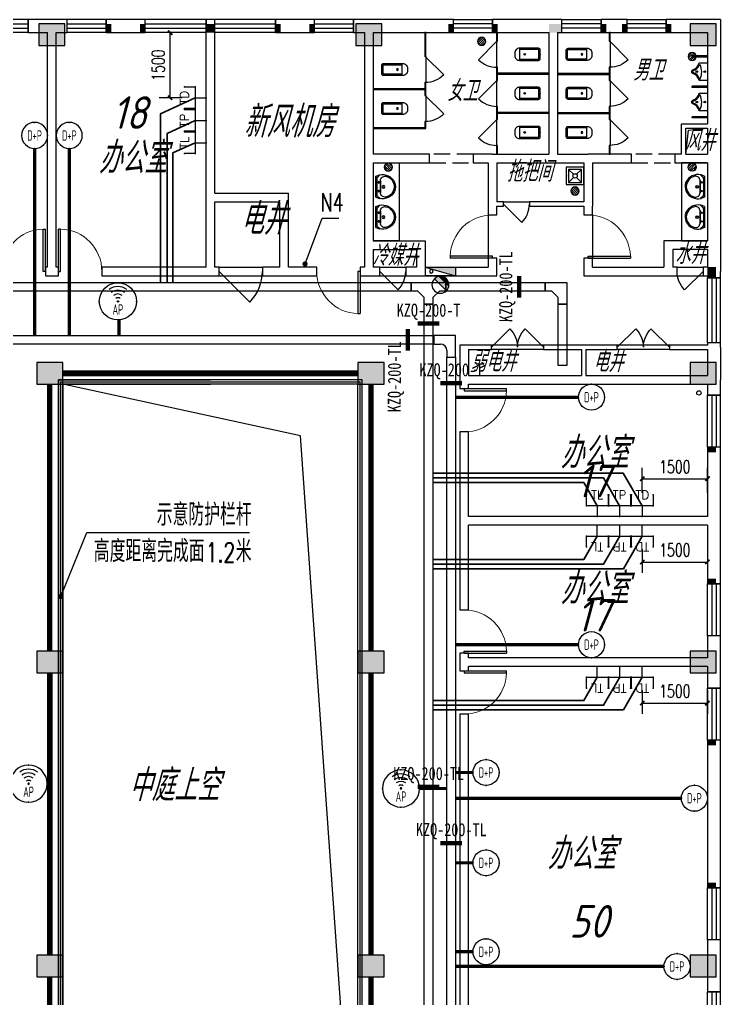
# Model space of a CAD drawing. Extents: x 1398449 to 2142961, y 256969 to 1032940.
# Drawn here: x 1641945 to 1658091, y 575708 to 598258 of the extents above; entities that cross this region are included whole.
import ezdxf
from ezdxf.enums import TextEntityAlignment as Align

# ---------------------------------------------------------------- set-up
doc = ezdxf.new("R2010")
doc.units = 0
doc.header["$LTSCALE"] = 1500
doc.header["$PDSIZE"] = 50
doc.linetypes.add('DASH', pattern=[0.35, 0.25, -0.1])
for name, color, linetype in [('1-建筑底图', 8, 'Continuous'), ('CABLETRAY_PDS', 6, 'Continuous'), ('EQUIP-通讯', 3, 'Continuous'), ('P-PROT-FIRH', 1, 'Continuous'), ('TEL_DIM', 3, 'Continuous'), ('WIRE-综合布线', 5, 'Continuous'), ('光纤点位', 3, 'Continuous'), ('内网桥架', 1, 'Continuous'), ('抗震支吊架', 2, 'Continuous'), ('构造柱', 6, 'Continuous'), ('水', 5, 'Continuous'), ('红机电话', 3, 'Continuous'), ('结构柱子', 253, 'Continuous'), ('蓝机电话', 3, 'Continuous')]:
    doc.layers.add(name, color=color, linetype=linetype)
doc.layers.add('内网线路', color=1, linetype='Continuous', lineweight=30)
doc.styles.add('_TCH_DIM', font='SIMPLEX', dxfattribs={"bigfont": 'GBCBIG'})
doc.styles.add('_TCH_DIM_T3', font='SIMPLEX', dxfattribs={"width": 0.705882, "bigfont": 'GBCBIG'})
doc.styles.add('_TEL_ATTDEF', font='GBENOR', dxfattribs={"width": 0.8, "height": 3, "bigfont": 'GBCBIG'})
doc.styles.add('_TEL_DIM', font='SIMPLEX', dxfattribs={"width": 0.8, "height": 3.5, "bigfont": 'HZTXT'})
doc.styles.add('A_DIM', font='simplex.shx', dxfattribs={"width": 0.7, "bigfont": 'gbcbig.shx'})
doc.styles.add('kzcad', font='', dxfattribs={"width": 0.8})
doc.styles.get("Standard").update_dxf_attribs({"font": 'gbeitc.shx', "bigfont": 'gbcbig.shx'})
doc.styles.get('kzcad').set_extended_font_data('SimSun')
doc.linetypes.add('JIEDI', pattern='A,1.25,-0.25,0.25,-0.25,0.625,["/",Standard,S=0.6,R=0,X=0,Y=-0.3],0.625,-0.25,0.25,-0.25', length=4)
doc.dimstyles.new('_TCH_ARCH&&100', dxfattribs={"dimtxt": 297.5, "dimasz": 100, "dimexe": 250, "dimexo": 300, "dimgap": 126.25, "dimtad": 1, "dimdec": 0, "dimzin": 0, "dimdsep": 46, "dimtxsty": '_TCH_DIM_T3', "dimblk": 'ARCHTICK', "dimcen": 0.09, "dimclrt": 7, "dimazin": 2, "dimtfac": 1, "dimtdec": 0, "dimtix": 1, "dimtmove": 2, "dimatfit": 3, "dimfxl": 1, "dimtolj": 1, "dimtzin": 0, "dimarcsym": 0})

# ---------------------------------------------------------------- blocks, each defined once
blk = doc.blocks.new('gfhtyhtyhrer')
at = {"layer": '构造柱', "color": 0}
for points in [[(-297159, 1373678), (-297159, 1373478), (-297039, 1373678), (-297039, 1373478)], [(-296379, 1373678), (-296379, 1373478), (-296259, 1373678), (-296259, 1373478)], [(-294659, 1373678), (-294659, 1373478), (-294859, 1373678), (-294859, 1373478)], [(-293259, 1373678), (-293259, 1373478), (-293139, 1373678), (-293139, 1373478)], [(-292479, 1373678), (-292479, 1373478), (-292359, 1373678), (-292359, 1373478)], [(-289279, 1373678), (-289279, 1373478), (-289159, 1373678), (-289159, 1373478)], [(-288259, 1373678), (-288259, 1373478), (-288139, 1373678), (-288139, 1373478)], [(-286959, 1373678), (-286959, 1373478), (-286659, 1373678), (-286659, 1373478)], [(-285759, 1373678), (-285759, 1373478), (-285639, 1373678), (-285639, 1373478)], [(-285279, 1373678), (-285279, 1373478), (-285159, 1373678), (-285159, 1373478)], [(-284259, 1373678), (-284259, 1373478), (-284139, 1373678), (-284139, 1373478)], [(-283309, 1367828), (-283109, 1367828), (-283309, 1368078), (-283109, 1368078)], [(-283309, 1363808), (-283109, 1363808), (-283309, 1363928), (-283109, 1363928)], [(-283309, 1360778), (-283109, 1360778), (-283309, 1360898), (-283109, 1360898)], [(-283309, 1357058), (-283109, 1357058), (-283309, 1357178), (-283109, 1357178)], [(-283309, 1353778), (-283109, 1353778), (-283309, 1353898), (-283109, 1353898)]]:
    blk.add_solid(points, dxfattribs=at)
blk = doc.blocks.new('$TwtSys$00000483')
blk.add_line((-93, 93, 0), (93, -93, 0))
blk.add_circle((0, 0, 0), 131)
at = {"color": 0}
for points in [[(34, -127, 0), (-127, 34, 0), (93, -93, 0), (-93, 93, 0)], [(-34, -127, 0), (-127, -34, 0), (34, -127, 0), (-127, 34, 0)], [(-93, -93, 0), (-93, -93, 0), (-34, -127, 0), (-127, -34, 0)]]:
    blk.add_solid(points, dxfattribs=at)
at = {"flags": 9}
blk.add_attdef('A', (0, 0, 0), '', height=0.00524, dxfattribs=at)
blk = doc.blocks.new('A$C72020647')
at = {"layer": 'P-PROT-FIRH'}
blk.add_hatch(color=256, dxfattribs=at).paths.add_polyline_path([(0, 0), (700, 200), (700, 0)])
for p, q in [((700, 200), (0, 200)), ((0, 0), (0, 200)), ((0, 0), (700, 200)), ((0, 0), (700, 0)), ((700, 0), (700, 200))]:
    blk.add_line(p, q, dxfattribs=at)
blk.add_circle((140, 100), 40, dxfattribs=at)
at = {"layer": 'P-PROT-FIRH', "xscale": 1.5, "yscale": 1.5, "zscale": 1.5, "rotation": 90.00000000000001}
blk.add_blockref('$TwtSys$00000483', (350, 410), dxfattribs=at)
blk = doc.blocks.new('A$C16D95650')
at = {"layer": '结构柱子'}
h = blk.add_hatch(color=6, dxfattribs=at)
h.dxf.hatch_style = 1
h.paths.add_polyline_path([(123400, 36500), (123400, 36000), (124000, 36000), (124000, 36500)])
h = blk.add_hatch(color=6, dxfattribs=at)
h.dxf.hatch_style = 1
h.paths.add_polyline_path([(130700, 36500), (130700, 36000), (131300, 36000), (131300, 36500)])
h = blk.add_hatch(color=6, dxfattribs=at)
h.dxf.hatch_style = 1
h.paths.add_polyline_path([(138400, 36500), (138400, 36000), (139000, 36000), (139000, 36500)])
h = blk.add_hatch(color=6, dxfattribs=at)
h.dxf.hatch_style = 1
h.paths.add_polyline_path([(123350, 28700), (123350, 28200), (123950, 28200), (123950, 28700)])
h = blk.add_hatch(color=6, dxfattribs=at)
h.dxf.hatch_style = 1
h.paths.add_polyline_path([(130750, 28700), (130750, 28200), (131350, 28200), (131350, 28700)])
h = blk.add_hatch(color=6, dxfattribs=at)
h.dxf.hatch_style = 1
h.paths.add_polyline_path([(138400, 28700), (138400, 28200), (139000, 28200), (139000, 28700)])
h = blk.add_hatch(color=6, dxfattribs=at)
h.dxf.hatch_style = 1
h.paths.add_polyline_path([(123350, 22050), (123350, 21550), (123950, 21550), (123950, 22050)])
h = blk.add_hatch(color=6, dxfattribs=at)
h.dxf.hatch_style = 1
h.paths.add_polyline_path([(130750, 22050), (130750, 21550), (131350, 21550), (131350, 22050)])
h = blk.add_hatch(color=6, dxfattribs=at)
h.dxf.hatch_style = 1
h.paths.add_polyline_path([(138400, 22050), (138400, 21550), (139000, 21550), (139000, 22050)])
h = blk.add_hatch(color=6, dxfattribs=at)
h.dxf.hatch_style = 1
h.paths.add_polyline_path([(123350, 15050), (123350, 14550), (123950, 14550), (123950, 15050)])
h = blk.add_hatch(color=6, dxfattribs=at)
h.dxf.hatch_style = 1
h.paths.add_polyline_path([(130750, 15050), (130750, 14550), (131350, 14550), (131350, 15050)])
h = blk.add_hatch(color=6, dxfattribs=at)
h.dxf.hatch_style = 1
h.paths.add_polyline_path([(138400, 15050), (138400, 14550), (139000, 14550), (139000, 15050)])
at = {"layer": '结构柱子', "color": 6}
for points in [[(124000, 36500), (123400, 36500), (123400, 36000), (124000, 36000)], [(131300, 36500), (130700, 36500), (130700, 36000), (131300, 36000)], [(139000, 36500), (138400, 36500), (138400, 36000), (139000, 36000)], [(123950, 28700), (123350, 28700), (123350, 28200), (123950, 28200)], [(131350, 28700), (130750, 28700), (130750, 28200), (131350, 28200)], [(139000, 28700), (138400, 28700), (138400, 28200), (139000, 28200)], [(123950, 22050), (123350, 22050), (123350, 21550), (123950, 21550)], [(131350, 22050), (130750, 22050), (130750, 21550), (131350, 21550)], [(139000, 22050), (138400, 22050), (138400, 21550), (139000, 21550)], [(123950, 15050), (123350, 15050), (123350, 14550), (123950, 14550)], [(131350, 15050), (130750, 15050), (130750, 14550), (131350, 14550)], [(139000, 15050), (138400, 15050), (138400, 14550), (139000, 14550)]]:
    blk.add_lwpolyline(points, close=True, dxfattribs=at)
blk = doc.blocks.new('shui2')
at = {"layer": '水'}
blk.add_circle((588645, 452508), 50, dxfattribs=at)
blk = doc.blocks.new('_E6')
for p, q in [((240, 0), (-240, 0)), ((-237, 0), (239, 0)), ((240, 0), (270, -79)), ((-213, -36), (-271, -91)), ((-240, 0), (-270, -79)), ((-179, -23), (181, -23)), ((141, -105), (-141, -105)), ((-141, -105), (141, -105)), ((217, -37), (274, -95))]:
    blk.add_line(p, q)
for centre, radius in [((-99, -65), 16.3), ((2, -172), 31.6), ((2, -172), 23), ((101, -65), 16.3)]:
    blk.add_circle(centre, radius)
for centre, radius, start, end in [((28, -152), 307, 166.1751, 244.7296), ((-141, -205), 100, 90, 190.5602), ((0, -179), 243, 190.5602, 349.4398), ((-179, -73), 50, 90, 133.181), ((-28, -152), 307, 297.0639, 13.8249), ((141, -205), 100, 349.4398, 90), ((181, -73), 50, 44.5607, 90), ((0, -201), 250, 245.8071, 296.4628), ((28, -152), 307, 266.589, 266.5936)]:
    blk.add_arc(centre, radius, start, end)
at = {"width": 0.8, "flags": 9}
for tag in ['XSIZE', 'YSIZE']:
    blk.add_attdef(tag, (0, 0), '', height=0.5, dxfattribs=at)
blk = doc.blocks.new('$lvtry$00000191')
for p, q in [((-150, -150), (-39, -269)), ((39, -269), (150, -150)), ((-150, -450), (-39, -331)), ((39, -331), (150, -450))]:
    blk.add_line(p, q)
for points in [[(200, -500), (200, -100), (-200, -100), (-200, -500)], [(150, -450), (150, -150), (-150, -150), (-150, -450)]]:
    blk.add_lwpolyline(points, close=True)
blk.add_circle((0, -300), 50)
blk.add_point((0, -150))
blk = doc.blocks.new('$DorLib2D$00000213')
at = {"color": 0, "linetype": 'DASH', "const_width": 0.02}
blk.add_lwpolyline([(0.5, 0), (-0.5, 0)], dxfattribs=at)
blk = doc.blocks.new('$TCHSYS$WIN2D')
for p, q in [((-0.5, 0.5), (0.5, 0.5)), ((-0.5, 0.5), (-0.5, -0.5)), ((0.5, 0.5), (0.5, -0.5)), ((0.5, 0.167), (-0.5, 0.167)), ((0.5, -0.167), (-0.5, -0.167)), ((-0.5, -0.5), (0.5, -0.5))]:
    blk.add_line(p, q)
blk = doc.blocks.new('$DorLib2D$00000114')
at = {"color": 0}
blk.add_line((0.5, 0), (-0.207, 0.707), dxfattribs=at)
blk.add_arc((0.5, 0), 1, 135, 180, dxfattribs=at)
blk = doc.blocks.new('$TwtSys$00000141')
for p, q in [((-94, 8), (-10, 92)), ((-94, 8), (-10, 92)), ((-87, -35), (35, 87)), ((-87, -35), (35, 87)), ((-66, -66), (66, 66)), ((-66, -66), (66, 66)), ((-32, -87), (88, 33)), ((-32, -87), (88, 33)), ((11, -92), (92, -11)), ((11, -92), (92, -11))]:
    blk.add_line(p, q)
blk.add_circle((0, 0), 94)
blk.add_circle((0, 0), 94)
blk = doc.blocks.new('$lvtry$00000200')
at = {"color": 0}
for p, q in [((-110, -40, 0), (-110, -470, 0)), ((100, -30, 0), (-100, -30, 0)), ((110, -470, 0), (110, -40, 0))]:
    blk.add_line(p, q, dxfattribs=at)
at = {"color": 0, "elevation": 0}
blk.add_lwpolyline([(100, 0), (-100, 0, 0.414214), (-140, -40), (-140, -480, 0.414214), (-30, -590), (30, -590, 0.414214), (140, -480), (140, -40, 0.414214)], format="xyb", close=True, dxfattribs=at)
blk.add_lwpolyline([(140, -470), (-140, -470)], dxfattribs=at)
at = {"color": 0}
blk.add_circle((0, -359, 0), 20, dxfattribs=at)
for centre, start, end in [((-100, -40, 0), 90, 180), ((100, -40, 0), 0, 90)]:
    blk.add_arc(centre, 10, start, end, dxfattribs=at)
for p in [(0, 0), (0, -359, 0)]:
    blk.add_point(p, dxfattribs=at)
blk = doc.blocks.new('$lvtry$00000222')
at = {"color": 0, "elevation": 0}
blk.add_lwpolyline([(-205, -191), (-205, 0), (205, 0), (205, -191, 0.268068), (51, -323, -0.317765), (0, -360, -0.317765), (-51, -323, 0.268068)], format="xyb", close=True, dxfattribs=at)
at = {"color": 0}
for centre in [(0, -60, 0), (0, -242, 0)]:
    blk.add_circle(centre, 20, dxfattribs=at)
for centre, radius, start, end in [((-152, -175, 0), 10, 114.1084, 248.1394), ((5, -526, 0), 395, 66.6675, 114.1084), ((-243, -401, 0), 233, 19.2639, 68.1394), ((243, -401, 0), 233, 110.4941, 160.7361), ((158, -173, 0), 10, 290.4941, 66.6675), ((0, -316, 0), 24, 199.2639, 269.4998), ((0, -316, 0), 24, 270.5002, 340.7361)]:
    blk.add_arc(centre, radius, start, end, dxfattribs=at)
for p in [(0, -60, 0), (0, -242, 0)]:
    blk.add_point(p, dxfattribs=at)
blk = doc.blocks.new('$DorLib2D$00000001')
for p, q in [((0.45, 0.975), (0.5, 0.975)), ((0.45, 0), (0.45, 0.975)), ((0.5, 0), (0.5, 0.975)), ((0.5, 0), (0.45, 0))]:
    blk.add_line(p, q)
at = {"lineweight": 13}
blk.add_arc((0.475, 0), 0.975, 91.4693, 180, dxfattribs=at)
blk = doc.blocks.new('$DorLib2D$00000116')
at = {"color": 0}
for p, q in [((-0.5, 0), (-0.146, 0.354)), ((0.5, 0), (0.146, 0.354))]:
    blk.add_line(p, q, dxfattribs=at)
for centre, start, end in [((-0.5, 0), 0, 45), ((0.5, 0), 135, 180)]:
    blk.add_arc(centre, 0.5, start, end, dxfattribs=at)
blk = doc.blocks.new('1-三层建筑底图')
at = {"layer": '1-建筑底图'}
for p, q in [((123600, 36600), (123050, 36600)), ((123050, 36600), (123050, 36300)), ((123950, 36600), (123600, 36600)), ((123950, 36300), (123950, 36600)), ((125750, 36600), (124850, 36600)), ((124850, 36600), (124850, 36300)), ((125750, 36300), (125750, 36600)), ((127250, 36600), (127150, 36600)), ((127150, 36600), (127150, 36300)), ((127350, 36600), (127250, 36600)), ((127350, 36300), (127350, 36600)), ((129650, 36600), (128750, 36600)), ((128750, 36600), (128750, 36300)), ((129650, 36300), (129650, 36600)), ((130900, 36600), (130550, 36600)), ((130550, 36600), (130550, 36300)), ((132850, 36600), (130900, 36600)), ((132850, 36300), (132850, 36600)), ((135150, 36600), (133750, 36600)), ((133750, 36600), (133750, 36300)), ((135350, 36600), (135150, 36600)), ((135350, 36300), (135350, 36600)), ((136850, 36600), (136250, 36600)), ((136250, 36600), (136250, 36300)), ((136850, 36300), (136850, 36600)), ((139000, 36600), (137750, 36600)), ((137750, 36600), (137750, 36300)), ((139000, 36600), (139000, 34200)), ((123050, 36300), (123500, 36300)), ((123500, 30900), (123500, 36300)), ((123700, 30900), (123700, 36300)), ((123700, 36300), (123950, 36300)), ((124850, 36300), (125750, 36300)), ((127150, 32500), (127150, 36300)), ((127350, 32600), (127350, 36300)), ((128750, 36300), (129650, 36300)), ((130550, 36300), (130800, 36300)), ((130800, 36300), (130800, 33400)), ((131000, 36300), (132850, 36300)), ((131000, 36300), (131000, 33500)), ((132187.5, 36300), (132187.5, 35750)), ((132212.5, 36300), (132187.5, 36300)), ((132212.5, 35750), (132212.5, 36300)), ((133750, 36300), (135050, 36300)), ((133837.5, 36300), (133837.5, 36100)), ((133862.5, 36300), (133837.5, 36300)), ((133837.5, 36100), (133837.5, 35500)), ((133837.5, 36100), (133862.5, 36100)), ((133862.5, 36100), (133862.5, 36300)), ((135050, 36300), (135050, 33500)), ((135250, 36300), (135250, 33500)), ((135250, 36300), (135350, 36300)), ((136250, 36300), (136850, 36300)), ((136437.5, 36300), (136437.5, 36100)), ((136462.5, 36300), (136437.5, 36300)), ((136437.5, 36100), (136462.5, 36100)), ((136462.5, 36100), (136462.5, 36300)), ((136462.5, 36100), (136462.5, 35500)), ((137750, 36300), (138700, 36300)), ((138700, 36300), (138700, 34200)), ((132187.5, 35750), (132212.5, 35750)), ((132212.5, 35750), (132212.5, 35150)), ((138700, 35762.5), (138350, 35762.5)), ((138350, 35737.5), (138350, 35762.5)), ((138700, 35737.5), (138350, 35737.5)), ((138700, 35737.5), (138700, 35762.5)), ((133862.5, 35500), (133837.5, 35500)), ((133837.5, 35500), (133837.5, 35350)), ((133862.5, 35362.5), (133862.5, 35500)), ((136462.5, 35500), (136437.5, 35500)), ((136437.5, 35500), (136437.5, 35362.5)), ((136462.5, 35350), (136462.5, 35500)), ((133837.5, 35350), (133837.5, 35200)), ((133837.5, 35200), (133837.5, 34600)), ((133837.5, 35200), (133862.5, 35200)), ((135050, 35362.5), (133862.5, 35362.5)), ((133862.5, 35200), (133862.5, 35337.5)), ((135050, 35337.5), (133862.5, 35337.5)), ((135050, 35337.5), (135050, 35362.5)), ((135250, 35362.5), (136437.5, 35362.5)), ((135250, 35362.5), (135250, 35337.5)), ((135250, 35337.5), (136437.5, 35337.5)), ((136437.5, 35337.5), (136437.5, 35200)), ((136437.5, 35200), (136462.5, 35200)), ((136462.5, 35200), (136462.5, 35350)), ((136462.5, 35200), (136462.5, 34600)), ((131000, 35012.5), (132187.5, 35012.5)), ((131000, 35012.5), (131000, 34987.5)), ((131000, 34987.5), (132187.5, 34987.5)), ((132212.5, 35150), (132187.5, 35150)), ((132187.5, 35150), (132187.5, 35012.5)), ((132187.5, 34987.5), (132187.5, 34850)), ((132212.5, 35000), (132212.5, 35150)), ((132212.5, 34850), (132212.5, 35000)), ((138700, 35062.5), (138350, 35062.5)), ((138350, 35037.5), (138350, 35062.5)), ((138700, 35037.5), (138350, 35037.5)), ((138700, 35037.5), (138700, 35062.5)), ((132187.5, 34850), (132212.5, 34850)), ((132212.5, 34850), (132212.5, 34250)), ((133862.5, 34600), (133837.5, 34600)), ((133837.5, 34600), (133837.5, 34450)), ((133862.5, 34462.5), (133862.5, 34600)), ((136462.5, 34600), (136437.5, 34600)), ((136437.5, 34600), (136437.5, 34462.5)), ((136462.5, 34450), (136462.5, 34600)), ((133837.5, 34450), (133837.5, 34300)), ((133837.5, 34300), (133837.5, 33700)), ((133837.5, 34300), (133862.5, 34300)), ((135050, 34462.5), (133862.5, 34462.5)), ((133862.5, 34300), (133862.5, 34437.5)), ((135050, 34437.5), (133862.5, 34437.5)), ((135050, 34437.5), (135050, 34462.5)), ((135250, 34462.5), (136437.5, 34462.5)), ((135250, 34462.5), (135250, 34437.5)), ((135250, 34437.5), (136437.5, 34437.5)), ((136437.5, 34437.5), (136437.5, 34300)), ((136437.5, 34300), (136462.5, 34300)), ((136462.5, 34300), (136462.5, 34450)), ((136462.5, 34300), (136462.5, 33700)), ((138700, 34362.5), (138350, 34362.5)), ((138350, 34337.5), (138350, 34362.5)), ((138700, 34337.5), (138350, 34337.5)), ((138700, 34337.5), (138700, 34362.5)), ((131000, 34112.5), (132187.5, 34112.5)), ((131000, 34112.5), (131000, 34087.5)), ((131000, 34087.5), (132212.5, 34087.5)), ((132212.5, 34250), (132187.5, 34250)), ((132187.5, 34250), (132187.5, 34112.5)), ((132212.5, 34087.5), (132212.5, 34250)), ((138100, 33500), (138100, 34200)), ((138100, 34200), (138700, 34200)), ((138200, 33500), (138200, 34100)), ((138200, 34100), (138700, 34100)), ((138700, 34100), (138700, 33500)), ((139000, 34200), (139000, 33400)), ((133862.5, 33700), (133837.5, 33700)), ((133837.5, 33700), (133837.5, 33500)), ((133862.5, 33500), (133862.5, 33700)), ((136462.5, 33700), (136437.5, 33700)), ((136437.5, 33700), (136437.5, 33500)), ((136462.5, 33500), (136462.5, 33700)), ((130800, 33400), (130800, 31400)), ((132300, 33500), (131000, 33500)), ((132300, 33300), (132300, 33500)), ((133750, 33500), (133300, 33500)), ((133300, 33500), (133300, 33300)), ((133750, 33500), (135050, 33500)), ((133837.5, 33500), (133862.5, 33500)), ((135250, 33500), (135950, 33500)), ((136950, 33500), (135950, 33500)), ((136437.5, 33500), (136462.5, 33500)), ((136950, 33300), (136950, 33500)), ((138100, 33500), (137950, 33500)), ((137950, 33500), (137950, 33300)), ((138200, 33500), (138700, 33500)), ((139000, 33400), (139000, 31400)), ((131000, 33300), (131000, 31500)), ((131000, 33300), (132300, 33300)), ((133300, 33300), (133650, 33300)), ((133650, 33300), (133650, 32300)), ((133850, 33300), (133850, 32400)), ((133850, 33300), (135150, 33300)), ((135150, 33300), (135850, 33300)), ((135850, 33300), (135850, 32400)), ((136050, 33300), (136050, 32300)), ((136050, 33300), (136950, 33300)), ((137950, 33300), (138100, 33300)), ((138100, 33300), (138700, 33300)), ((138700, 33300), (138700, 31500)), ((127150, 30900), (127150, 32500)), ((127350, 32600), (129050, 32600)), ((129050, 30900), (129050, 32600)), ((127350, 32400), (128850, 32400)), ((127350, 30900), (127350, 32400)), ((128850, 30900), (128850, 32400)), ((133650, 32300), (133650, 32100)), ((134000, 32400), (133850, 32400)), ((133850, 32100), (133850, 32300)), ((133850, 32300), (134000, 32300)), ((134000, 32400), (134600, 32400)), ((134000, 32300), (134000, 32400)), ((135850, 32400), (134600, 32400)), ((134600, 32400), (134600, 32300)), ((134600, 32300), (135850, 32300)), ((135850, 32300), (135850, 32100)), ((136050, 32100), (136050, 32300)), ((129430.1, 30969.8), (129826.3, 32024.7)), ((129826.3, 32024.7), (130210.8, 32024.7)), ((133650, 32100), (133850, 32100)), ((133650, 32100), (133650, 31100)), ((135850, 32100), (136050, 32100)), ((136050, 32100), (136050, 31100)), ((130800, 31400), (130800, 30900)), ((131000, 31500), (132200, 31500)), ((132200, 31500), (132200, 30900)), ((138700, 31500), (137700, 31500)), ((137700, 31500), (137700, 30900)), ((139000, 31400), (139000, 30800)), ((131000, 31300), (131000, 30900)), ((131000, 31300), (132000, 31300)), ((132000, 31300), (132000, 30900)), ((138700, 31300), (137900, 31300)), ((137900, 31300), (137900, 30900)), ((138700, 31300), (138700, 30900)), ((123500, 30900), (123450, 30900)), ((123450, 30900), (123450, 30700)), ((123750, 30900), (123700, 30900)), ((123750, 30700), (123750, 30900)), ((127150, 30900), (124750, 30900)), ((124750, 30900), (124750, 30700)), ((127450, 30900), (127350, 30900)), ((127450, 30900), (128450, 30900)), ((127450, 30700), (127450, 30900)), ((128850, 30900), (128450, 30900)), ((128450, 30900), (128450, 30700)), ((129700, 30900), (129050, 30900)), ((129700, 30700), (129700, 30900)), ((130800, 30900), (130700, 30900)), ((130700, 30900), (130700, 30700)), ((131150, 30900), (131000, 30900)), ((131150, 30900), (131750, 30900)), ((131150, 30700), (131150, 30900)), ((132000, 30900), (131750, 30900)), ((131750, 30900), (131750, 30700)), ((132200, 30900), (133650, 30900)), ((133850, 31100), (133650, 31100)), ((133650, 31100), (133650, 30900)), ((133850, 30700), (133850, 31100)), ((136050, 31100), (135850, 31100)), ((135850, 31100), (135850, 30700)), ((136050, 30900), (136050, 31100)), ((136050, 30900), (137700, 30900)), ((138000, 30900), (137900, 30900)), ((138000, 30700), (138000, 30900)), ((138000, 30900), (138600, 30900)), ((138700, 30900), (138600, 30900)), ((138600, 30900), (138600, 30700)), ((123450, 30700), (123600, 30700)), ((123600, 30700), (123750, 30700)), ((124750, 30700), (127250, 30700)), ((127250, 30700), (127450, 30700)), ((127450, 30700), (128450, 30700)), ((128450, 30700), (128950, 30700)), ((128950, 30700), (129700, 30700)), ((130700, 30700), (130900, 30700)), ((130900, 30700), (131150, 30700)), ((131150, 30700), (131750, 30700)), ((131750, 30700), (132100, 30700)), ((132100, 30700), (133850, 30700)), ((135850, 30700), (137800, 30700)), ((137800, 30700), (138000, 30700)), ((138000, 30700), (138600, 30700)), ((138600, 30700), (138700, 30700)), ((138700, 30700), (138700, 30650)), ((139000, 30650), (139000, 30800)), ((138700, 30650), (139000, 30650)), ((133725, 29100), (133000, 29100)), ((133000, 29100), (133000, 28300)), ((133725, 29000), (133725, 29100)), ((134925, 29100), (133725, 29100)), ((135850, 29100), (134925, 29100)), ((134925, 29100), (134925, 29000)), ((136625, 29100), (135850, 29100)), ((136625, 29000), (136625, 29100)), ((137825, 29100), (136625, 29100)), ((138700, 29100), (137825, 29100)), ((137825, 29100), (137825, 29000)), ((139000, 29150), (138700, 29150)), ((138700, 29150), (138700, 29100)), ((139000, 29050), (139000, 29150)), ((133200, 29000), (133725, 29000)), ((133200, 29000), (133200, 28400)), ((134925, 29000), (133725, 29000)), ((134925, 29000), (135800, 29000)), ((135800, 29000), (135800, 28400)), ((135900, 29000), (136625, 29000)), ((135900, 29000), (135900, 28400)), ((137825, 29000), (136625, 29000)), ((137825, 29000), (138700, 29000)), ((138700, 29000), (138700, 28400)), ((139000, 29050), (139000, 28300)), ((133000, 28300), (133000, 28100)), ((133200, 28400), (135800, 28400)), ((133200, 28200), (135850, 28200)), ((133200, 28100), (133200, 28200)), ((135850, 28200), (138700, 28200)), ((135900, 28400), (138700, 28400)), ((138700, 28200), (138700, 27950)), ((139000, 27950), (139000, 28300)), ((133000, 28100), (133200, 28100)), ((138700, 27950), (139000, 27950)), ((133200, 27100), (133000, 27100)), ((133000, 27100), (133000, 25050)), ((133200, 25150), (133200, 27100)), ((139000, 26750), (138700, 26750)), ((138700, 26750), (138700, 25150)), ((139000, 25050), (139000, 26750)), ((133000, 25050), (133000, 23000)), ((138700, 25150), (133200, 25150)), ((139000, 23600), (139000, 25050)), ((138700, 24950), (133200, 24950)), ((133200, 23000), (133200, 24950)), ((138700, 24950), (138700, 23600)), ((123805.7, 23307.6), (124399.8, 24784.8)), ((124399.8, 24784.8), (128147.4, 24784.8)), ((138700, 23600), (139000, 23600)), ((133000, 23000), (133200, 23000)), ((139000, 22400), (138700, 22400)), ((138700, 22400), (138700, 21900)), ((139000, 21800), (139000, 22400)), ((133200, 22000), (133000, 22000)), ((133000, 22000), (133000, 21800)), ((133200, 21900), (133200, 22000)), ((138700, 21900), (133200, 21900)), ((133000, 21800), (133000, 21600)), ((138700, 21700), (133200, 21700)), ((133200, 21600), (133200, 21700)), ((138700, 21700), (138700, 21200)), ((139000, 21200), (139000, 21800)), ((133000, 21600), (133200, 21600)), ((138700, 21200), (139000, 21200)), ((133000, 20600), (133000, 13800)), ((133200, 20600), (133000, 20600)), ((133200, 13800), (133200, 20600)), ((138700, 20000), (138700, 16600)), ((139000, 20000), (138700, 20000)), ((139000, 16600), (139000, 20000)), ((138700, 16600), (139000, 16600)), ((138700, 15400), (138700, 14200)), ((139000, 15400), (138700, 15400)), ((139000, 14200), (139000, 15400)), ((138700, 14200), (139000, 14200))]:
    blk.add_line(p, q, dxfattribs=at)
at = {"layer": '1-建筑底图', "linetype": 'DASH'}
for p, q in [((133300, 33500), (132300, 33500)), ((137950, 33500), (136950, 33500)), ((132300, 33300), (133300, 33300)), ((136950, 33300), (137950, 33300))]:
    blk.add_line(p, q, dxfattribs=at)
at = {"layer": '1-建筑底图'}
for points in [[(138200, 33500), (138268.3, 34054.7), (138700, 34100)], [(131000, 33300), (131600, 33300), (131600, 31500), (131000, 31500)], [(138700, 33300), (138100, 33300), (138100, 31500), (138700, 31500)], [(125900, 8200), (123750, 8200), (123750, 28300), (127250, 28300)], [(130650, 8300), (129323.9, 27010.7), (123850, 28200)], [(125900, 8300), (123850, 8300), (123850, 28200), (127250, 28200)], [(125900, 8200), (130750, 8200), (130750, 28300), (127250, 28300)], [(125900, 8300), (130650, 8300), (130650, 28200), (127250, 28200)]]:
    blk.add_lwpolyline(points, dxfattribs=at)
at = {"layer": '1-建筑底图', "const_width": 60}
for points in [[(129419.6, 30941.7, 1), (129440.7, 30997.9, 1)], [(123794.5, 23279.8, 1), (123816.9, 23335.5, 1)]]:
    blk.add_lwpolyline(points, format="xyb", close=True, dxfattribs=at)
at = {"layer": '1-建筑底图'}
for points in [[(123750, 8200), (130750, 8200), (130750, 28300), (123750, 28300)], [(123800, 8250), (130700, 8250), (130700, 28250), (123800, 28250)], [(123850, 8300), (130650, 8300), (130650, 28200), (123850, 28200)]]:
    blk.add_lwpolyline(points, close=True, dxfattribs=at)
for name, p, xscale, yscale, zscale, rotation in [('$TCHSYS$WIN2D', (122600, 36450), 900, 300, 900, 180.000000030412), ('$TCHSYS$WIN2D', (124400, 36450), 900, 300, 900, 180.000000030412), ('$TCHSYS$WIN2D', (126450, 36450), 1400, 300, 1400, 180.000000030412), ('$TCHSYS$WIN2D', (128050, 36450), 1400, 300, 1400, 180.0000000342167), ('$TCHSYS$WIN2D', (130100, 36450), 900, 300, 900, 180.0000000342167), ('$TCHSYS$WIN2D', (133300, 36450), -900, 300, -900, 180.000000023835), ('$TCHSYS$WIN2D', (135800, 36450), -900, 300, -900, 180.0000000238351), ('$TCHSYS$WIN2D', (137300, 36450), -900, 300, -900, 180.0000000238351), ('$DorLib2D$00000114', (133850, 35800), -600, -600, 25, 270.0000036838297), ('$DorLib2D$00000114', (136450, 35800), -600, 600, 25, 269.9999963161773), ('$DorLib2D$00000114', (132200, 35450), -600, 600, 25, 269.9999963161719), ('$DorLib2D$00000114', (133850, 34900), -600, -600, 25, 270.0000036838258), ('$DorLib2D$00000114', (136450, 34900), -600, 600, 25, 269.9999963161742), ('$DorLib2D$00000114', (132200, 34550), -600, 600, 25, 269.9999963161742), ('$DorLib2D$00000114', (133850, 34000), -600, -600, 25, 270.0000040715945), ('$DorLib2D$00000114', (136450, 34000), -600, 600, 25, 269.9999959283984), ('$DorLib2D$00000001', (133750, 31600), 1000, -1000, 1000, 270.0000000014941), ('$DorLib2D$00000001', (135950, 31600), 1000, 1000, 1000, 269.9999999982925), ('$DorLib2D$00000001', (122950, 30800), 1000, 1000, 1000, 1.30191216944062e-07), ('$DorLib2D$00000001', (124250, 30800), -1000, 1000, -1000, 1.384677972282589e-07), ('$DorLib2D$00000114', (127950, 30800), -1000, -1000, 199.9999987617775, 1.384713943508586e-07), ('$DorLib2D$00000001', (130200, 30800), 1000, -1000, 199.9999987617775, 1.384679927708603e-07), ('$DorLib2D$00000114', (131450, 30800), -600, -600, 199.9999983671296, 1.344329447761083e-07), ('$TCHSYS$WIN2D', (138850, 29900), -1500, 300, -1500, 270.0000000316887), ('$DorLib2D$00000116', (134325, 29050), 1200, -1200, 100, 180.0000000308062), ('$DorLib2D$00000116', (137225, 29050), 1200, -1200, 100, 180.0000000308068), ('$DorLib2D$00000213', (127250, 28450), 6800, -6800, 100, 2.814413246623434e-05), ('$DorLib2D$00000213', (123550, 25125), 6150, -6150, 100, 90.00002814413247), ('$DorLib2D$00000213', (130950, 25125), 6150, -6150, 100, 90.00002814413247), ('$DorLib2D$00000001', (133100, 27600), -1000, 1000, -1000, 270.000000017605), ('$TCHSYS$WIN2D', (138850, 27350), -1200, 300, -1200, 270.0000000298164), ('$TCHSYS$WIN2D', (138850, 23000), -1200, 300, -1200, 270.0000000310026), ('$DorLib2D$00000001', (133100, 22500), 1000, 1000, 1000, 270.0000000176029), ('$DorLib2D$00000213', (123550, 18300), 6500, -6500, 100, 90.00002814413247), ('$DorLib2D$00000213', (130950, 18300), 6500, -6500, 100, 90.00002814413247), ('$DorLib2D$00000001', (133100, 21100), -1000, 1000, -1000, 270.0000000179383), ('$TCHSYS$WIN2D', (138850, 20600), -1200, 300, -1200, 270.0000000310018), ('$TCHSYS$WIN2D', (138850, 16000), -1200, 300, -1200, 270.0000000310018), ('$DorLib2D$00000213', (123550, 11425), 6250, -6250, 100, 90.00002814413247), ('$DorLib2D$00000213', (130950, 11425), 6250, -6250, 100, 90.00002814413247), ('$TCHSYS$WIN2D', (138850, 13600), -1200, 300, -1200, 270.0000000310018)]:
    blk.add_blockref(name, p, dxfattribs=dict(at, xscale=xscale, yscale=yscale, zscale=zscale, rotation=rotation))
for name, p in [('gfhtyhtyhrer', (422009.4, -1337177.6)), ('A$C16D95650', (-100, 0)), ('$TwtSys$00000141', (138350, 33200)), ('shui2', (-450141.7, -424508.2))]:
    blk.add_blockref(name, p, dxfattribs=at)
for name, p, yscale, rotation in [('$TwtSys$00000141', (133500, 36100), -1, 270), ('$lvtry$00000200', (135450, 35800, -400), -0.9999999999999895, 269.9999963162712), ('$TwtSys$00000141', (138350, 35750), -1, 270), ('$lvtry$00000200', (131200, 35450, -400), -0.9999999999999892, 269.9999963162712), ('$lvtry$00000200', (135450, 34900, -400), -0.9999999999999897, 269.9999963162712), ('$lvtry$00000200', (131200, 34550, -400), -0.9999999999999895, 269.9999963162712), ('$lvtry$00000200', (135450, 34000, -400), -0.9999999999999896, 269.9999963162712), ('$TwtSys$00000141', (131350, 33200), -1, 180), ('$TwtSys$00000141', (135650, 32650), -1, 180)]:
    blk.add_blockref(name, p, dxfattribs=dict(at, yscale=yscale, rotation=rotation))
for name, p, rotation in [('$lvtry$00000200', (134850, 35800, -400), 270.0000036837288), ('$lvtry$00000222', (138700, 35400, 0), 269.999999999212), ('$lvtry$00000200', (134850, 34900, -400), 270.0000036837288), ('$lvtry$00000222', (138700, 34700, 0), 269.999999999212), ('$lvtry$00000200', (134850, 34000, -400), 270.0000036837288), ('_E6', (138635.6, 32750.9), 270), ('_E6', (138635.6, 32050.9), 270)]:
    blk.add_blockref(name, p, dxfattribs=dict(at, rotation=rotation))
at = {"layer": '1-建筑底图', "xscale": -1, "yscale": -1, "rotation": 270}
blk.add_blockref('$lvtry$00000191', (135350, 33000), dxfattribs=at)
at = {"layer": '1-建筑底图', "xscale": -1}
for name, p, rotation in [('_E6', (131064.4, 32750.9), 90), ('_E6', (131064.4, 32050.9), 90), ('A$C72020647', (132200, 30900), 180)]:
    blk.add_blockref(name, p, dxfattribs=dict(at, rotation=rotation))
at = {"layer": '1-建筑底图', "yscale": -600}
for p, xscale, zscale in [((134300, 32350), -600, 100), ((138300, 30800), 600, 199.9999999979918)]:
    blk.add_blockref('$DorLib2D$00000114', p, dxfattribs=dict(at, xscale=xscale, zscale=zscale))
at = {"layer": '1-建筑底图'}
for s, height, p in [('男卫', 482.27, (136990.3, 35194.8)), ('女卫', 482.27, (132705.3, 34717.8)), ('18', 750, (124983.5, 34081.8)), ('新风机房', 723.4, (128016.4, 33886.4)), ('风井', 482.27, (138178, 33573.8)), ('办公室', 723.4, (124674.5, 33056)), ('拖把间', 482.27, (134082.3, 32865.3)), ('电井', 723.4, (127940.4, 31650)), ('冷媒井', 482.27, (130987, 30928.8)), ('水井', 482.27, (137955.1, 30969.8)), ('弱电井', 482.27, (133244.2, 28489.8)), ('电井', 482.27, (136064.1, 28484.8)), ('办公室', 723.4, (135314.5, 26259.7)), ('17', 750, (135679.7, 25594.8)), ('办公室', 723.4, (135314.5, 23134)), ('17', 750, (135679.7, 22503)), ('中庭上空', 723.4, (125364.7, 18598)), ('办公室', 723.4, (135014.5, 17024)), ('50', 750, (135518.4, 15451.4))]:
    blk.add_text(s, height=height, dxfattribs=at).set_placement(p)
for s, height, style, width, p in [('N4', 420, 'A_DIM', 0.7, (129792.4, 32182.2)), ('1.2', 446.25, '_TCH_DIM', 0.705882, (127144.7, 24102.3))]:
    blk.add_text(s, height=height, dxfattribs=dict(at, style=style, width=width)).set_placement(p)
at = {"layer": '1-建筑底图', "style": '_TCH_DIM'}
for s, height, p in [('示意防护栏杆', 506.38, (126013.9, 24942.3)), ('高度距离完成面', 506.38, (124564.3, 24102.3)), ('米', 506.4, (127834.7, 24102.3))]:
    blk.add_text(s, height=height, dxfattribs=at).set_placement(p)
blk = doc.blocks.new('$equip_U$00000080(win7-PC-hzk)')
blk.add_circle((0, 0.5), 0.5)
for p in [(0, 0.999), (-0.5, 0.5), (0.5, 0.5)]:
    blk.add_point(p)
at = {"color": 7, "style": '_TEL_DIM', "width": 0.7}
blk.add_attdef('$TEXT$', text='', height=0.4, dxfattribs=at).set_placement((0, 0.5), align=Align.MIDDLE_CENTER)
at = {"color": 7, "style": '_TEL_DIM', "flags": 1}
for tag in ['A', 'REMARK']:
    blk.add_attdef(tag, text='', height=0.00002, dxfattribs=at).set_placement((0, 0), align=Align.MIDDLE_CENTER)
blk = doc.blocks.new('$equip_U$00000091(win7-PC-hzk)')
for radius in [0.714, 0.0272]:
    blk.add_circle((0, 0), radius)
for radius in [0.571, 0.428, 0.285, 0.143]:
    blk.add_arc((0, 0), radius, 53.7049, 126.2951)
for p in [(0, 0.714), (-0.714, 0), (0.714, 0), (0, -0.714)]:
    blk.add_point(p)
at = {"color": 7, "style": '_TEL_DIM', "flags": 1}
for tag in ['A', 'REMARK']:
    blk.add_attdef(tag, text='', height=0.00002, dxfattribs=at).set_placement((0, 0), align=Align.MIDDLE_CENTER)
at = {"color": 7, "style": '_TEL_DIM', "width": 0.7}
blk.add_attdef('$TEXT$', text='', height=0.4, dxfattribs=at).set_placement((0, -0.31), align=Align.MIDDLE_CENTER)
blk = doc.blocks.new('$equip_U$00000080(CLOUBAN)')
blk.add_circle((0, 0.5), 0.5)
for p in [(0, 0.999), (-0.5, 0.5), (0.5, 0.5)]:
    blk.add_point(p)
at = {"color": 7, "style": '_TEL_DIM', "width": 0.7}
blk.add_attdef('$TEXT$', text='', height=0.4, dxfattribs=at).set_placement((0, 0.5), align=Align.MIDDLE_CENTER)
at = {"color": 7, "style": '_TEL_DIM', "flags": 1}
for tag in ['A', 'REMARK']:
    blk.add_attdef(tag, text='', height=0.00002, dxfattribs=at).set_placement((0, 0), align=Align.MIDDLE_CENTER)
blk = doc.blocks.new('$equip$00001867')
for p, q in [((-0.5, 0.499), (-0.5, 0.999)), ((0.5, 0.999), (0.5, 0.499)), ((0.5, 0.499), (-0.5, 0.499)), ((0, 0.5), (0, 0))]:
    blk.add_line(p, q)
for p in [(-0.5, 0.999), (0.5, 0.999), (-0.5, 0.499), (0.5, 0.499), (0, 0)]:
    blk.add_point(p)
at = {"color": 7, "style": '_TEL_DIM'}
blk.add_attdef('$TEXT$', text='', height=0.4, dxfattribs=at).set_placement((0, 0.999), align=Align.MIDDLE_CENTER)
at = {"color": 7, "style": '_TEL_DIM', "flags": 1}
blk.add_attdef('A', text='', height=0.00002, dxfattribs=at).set_placement((0, 0), align=Align.MIDDLE_CENTER)
blk = doc.blocks.new('$equip$00002670')
for p, q in [((-0.5, 0.499), (-0.5, 0.999)), ((0.5, 0.999), (0.5, 0.499)), ((0.5, 0.499), (-0.5, 0.499)), ((0, 0.5), (0, 0))]:
    blk.add_line(p, q)
for p in [(-0.5, 0.999), (0.5, 0.999), (-0.5, 0.499), (0.5, 0.499), (0, 0)]:
    blk.add_point(p)
at = {"color": 7, "style": '_TEL_DIM'}
blk.add_attdef('$TEXT$', text='', height=0.4, dxfattribs=at).set_placement((0, 0.999), align=Align.MIDDLE_CENTER)
at = {"color": 7, "style": '_TEL_DIM', "flags": 1}
blk.add_attdef('A', text='', height=0.000025, dxfattribs=at).set_placement((0, 0), align=Align.MIDDLE_CENTER)
blk = doc.blocks.new('_ArchTick')
at = {"color": 0, "linetype": 'ByBlock', "const_width": 0.4}
blk.add_lwpolyline([(-0.5, -0.5), (0.5, 0.5)], dxfattribs=at)
blk = doc.blocks.new('*D1119')
at = {"layer": 'Defpoints', "color": 0, "transparency": 16777216}
for p in [(1656291, 583108), (1657791, 583108), (1657791, 582511)]:
    blk.add_point(p, dxfattribs=at)
at = {"layer": 'TEL_DIM', "color": 0, "lineweight": -2, "transparency": 16777216}
for p, q in [((1656291, 582808), (1656291, 582261)), ((1657791, 582808), (1657791, 582261)), ((1656291, 582511), (1657791, 582511))]:
    blk.add_line(p, q, dxfattribs=at)
at = {"layer": 'TEL_DIM', "color": 0, "lineweight": -2, "transparency": 16777216, "xscale": 100, "yscale": 100, "zscale": 100, "rotation": 180}
blk.add_blockref('_ArchTick', (1656291, 582511), dxfattribs=at)
at = {"layer": 'TEL_DIM', "color": 0, "lineweight": -2, "transparency": 16777216, "xscale": 100, "yscale": 100, "zscale": 100}
blk.add_blockref('_ArchTick', (1657791, 582511), dxfattribs=at)
at = {"layer": 'TEL_DIM', "color": 7, "transparency": 16777216, "insert": (1657041, 582786), "char_height": 297.5, "attachment_point": 5, "style": '_TCH_DIM_T3'}
blk.add_mtext('\\A1;1500', dxfattribs=at)
blk = doc.blocks.new('*D1120')
at = {"layer": 'Defpoints', "color": 0, "transparency": 16777216}
for p in [(1657791, 587680), (1656291, 587057), (1657791, 587057)]:
    blk.add_point(p, dxfattribs=at)
at = {"layer": 'TEL_DIM', "color": 0, "lineweight": -2, "transparency": 16777216}
for p, q in [((1656291, 587357), (1656291, 587930)), ((1657791, 587357), (1657791, 587930)), ((1656291, 587680), (1657791, 587680))]:
    blk.add_line(p, q, dxfattribs=at)
at = {"layer": 'TEL_DIM', "color": 0, "lineweight": -2, "transparency": 16777216, "xscale": 100, "yscale": 100, "zscale": 100, "rotation": 180}
blk.add_blockref('_ArchTick', (1656291, 587680), dxfattribs=at)
at = {"layer": 'TEL_DIM', "color": 0, "lineweight": -2, "transparency": 16777216, "xscale": 100, "yscale": 100, "zscale": 100}
blk.add_blockref('_ArchTick', (1657791, 587680), dxfattribs=at)
at = {"layer": 'TEL_DIM', "color": 7, "transparency": 16777216, "insert": (1657041, 587955), "char_height": 297.5, "attachment_point": 5, "style": '_TCH_DIM_T3'}
blk.add_mtext('\\A1;1500', dxfattribs=at)
blk = doc.blocks.new('*D1121')
at = {"layer": 'Defpoints', "color": 0, "transparency": 16777216}
for p in [(1656291, 586358), (1657791, 586358), (1657791, 585761)]:
    blk.add_point(p, dxfattribs=at)
at = {"layer": 'TEL_DIM', "color": 0, "lineweight": -2, "transparency": 16777216}
for p, q in [((1656291, 586058), (1656291, 585511)), ((1657791, 586058), (1657791, 585511)), ((1656291, 585761), (1657791, 585761))]:
    blk.add_line(p, q, dxfattribs=at)
at = {"layer": 'TEL_DIM', "color": 0, "lineweight": -2, "transparency": 16777216, "xscale": 100, "yscale": 100, "zscale": 100, "rotation": 180}
blk.add_blockref('_ArchTick', (1656291, 585761), dxfattribs=at)
at = {"layer": 'TEL_DIM', "color": 0, "lineweight": -2, "transparency": 16777216, "xscale": 100, "yscale": 100, "zscale": 100}
blk.add_blockref('_ArchTick', (1657791, 585761), dxfattribs=at)
at = {"layer": 'TEL_DIM', "color": 7, "transparency": 16777216, "insert": (1657041, 586036), "char_height": 297.5, "attachment_point": 5, "style": '_TCH_DIM_T3'}
blk.add_mtext('\\A1;1500', dxfattribs=at)
blk = doc.blocks.new('*D1162')
at = {"layer": 'Defpoints', "color": 0, "transparency": 16777216}
for p in [(1645413, 597958), (1645991, 597958), (1645991, 596458)]:
    blk.add_point(p, dxfattribs=at)
at = {"layer": 'TEL_DIM', "color": 0, "lineweight": -2, "transparency": 16777216}
for p, q in [((1645691, 597958), (1645163, 597958)), ((1645413, 596458), (1645413, 597958)), ((1645691, 596458), (1645163, 596458))]:
    blk.add_line(p, q, dxfattribs=at)
at = {"layer": 'TEL_DIM', "color": 0, "lineweight": -2, "transparency": 16777216, "xscale": 100, "yscale": 100, "zscale": 100}
for p, rotation in [((1645413, 597958), 90), ((1645413, 596458), 270)]:
    blk.add_blockref('_ArchTick', p, dxfattribs=dict(at, rotation=rotation))
at = {"layer": 'TEL_DIM', "color": 7, "transparency": 16777216, "insert": (1645138, 597208), "char_height": 297.5, "attachment_point": 5, "rotation": 90, "style": '_TCH_DIM_T3'}
blk.add_mtext('\\A1;1500', dxfattribs=at)

msp = doc.modelspace()

# ---------------------------------------------------------------- linework, layer by layer
at = {"layer": 'CABLETRAY_PDS'}
for p, q in [((1641391, 590980.8), (1651491, 590980.8)), ((1651491, 590980.8), (1651491, 590780.8)), ((1651991, 590980.8), (1651491, 590980.8)), ((1651491, 590980.8), (1651491, 590780.8)), ((1651991, 590480.8), (1651991, 590980.8)), ((1651491, 590780.8), (1641391, 590780.8)), ((1651491, 590780.8), (1651641, 590780.8)), ((1651791, 590630.8), (1651791, 590480.8)), ((1651791, 590480.8), (1651991, 590480.8)), ((1651791, 568091.1), (1651791, 590480.8)), ((1651791, 590480.8), (1651991, 590480.8)), ((1651991, 590480.8), (1651991, 568091.1))]:
    msp.add_line(p, q, dxfattribs=at)
msp.add_arc((1651641, 590630.8), 150, 0, 90, dxfattribs=at)
at = {"layer": 'WIRE-综合布线', "linetype": 'Continuous', "const_width": 75}
for points in [[(1642291.3, 590980.8), (1642291.3, 595289.1)], [(1643090.7, 590980.8), (1643090.7, 595289.1)], [(1644233.5, 590980.8), (1644233.5, 591337.5)], [(1651991, 589557.9), (1654821.3, 589557.9)], [(1651991, 583857.3), (1654821.3, 583857.3)], [(1651991, 580913), (1652391, 580913)], [(1651791, 580543.7), (1651159.9, 580543.7)], [(1651991, 580319), (1657191.6, 580319)], [(1651991, 578831.3), (1652391, 578831.3)], [(1651991, 576783), (1652391, 576783)], [(1651991, 576444.6), (1656791.6, 576444.6)]]:
    msp.add_lwpolyline(points, dxfattribs=at)
at = {"layer": '内网桥架'}
for p, q in [((1641497.9, 592203.1), (1650968.2, 592203.1)), ((1650968.2, 592203.1), (1650968.2, 592003.1)), ((1650968.2, 592203.1), (1651768.2, 592203.1)), ((1650968.2, 592003.1), (1650968.2, 592203.1)), ((1651768.2, 592003.1), (1651768.2, 592203.1)), ((1651768.2, 592203.1), (1654055.7, 592203.1)), ((1651768.2, 592203.1), (1651768.2, 592003.1)), ((1654055.7, 592203.1), (1654555.7, 592203.1)), ((1654055.7, 592003.1), (1654055.7, 592203.1)), ((1654055.7, 592203.1), (1654055.7, 592003.1)), ((1654555.7, 592203.1), (1654555.7, 591703.1)), ((1650968.2, 592003.1), (1641497.9, 592003.1)), ((1651118.2, 592003.1), (1650968.2, 592003.1)), ((1651268.2, 591853.1), (1651118.2, 592003.1)), ((1651618.2, 592003.1), (1651468.2, 591853.1)), ((1651768.2, 592003.1), (1651618.2, 592003.1)), ((1654055.7, 592003.1), (1651768.2, 592003.1)), ((1654205.7, 592003.1), (1654055.7, 592003.1)), ((1654355.7, 591853.1), (1654205.7, 592003.1)), ((1651268.2, 591703.1), (1651268.2, 591853.1)), ((1651468.2, 591853.1), (1651468.2, 591703.1)), ((1654355.7, 591703.1), (1654355.7, 591853.1)), ((1651268.2, 591703.1), (1651468.2, 591703.1)), ((1651268.2, 569454.5), (1651268.2, 591703.1)), ((1651468.2, 591703.1), (1651268.2, 591703.1)), ((1651468.2, 591703.1), (1651468.2, 569454.5)), ((1654355.7, 590285.6), (1654355.7, 591703.1)), ((1654355.7, 591703.1), (1654555.7, 591703.1)), ((1654555.7, 591703.1), (1654355.7, 591703.1)), ((1654555.7, 591703.1), (1654555.7, 590285.6)), ((1654555.7, 590285.6), (1654355.7, 590285.6))]:
    msp.add_line(p, q, dxfattribs=at)
at = {"layer": '内网线路'}
for points in [[(1645991.5, 596457.6), (1645191.4, 596083.5), (1645191.4, 592203.1)], [(1645991.5, 595933.9), (1645344.4, 595630), (1645344.4, 592203.1)], [(1645991.5, 595419.3), (1645475.5, 595187.1), (1645475.5, 592203.1)], [(1656287.3, 587057.1), (1655853.5, 587807.4), (1651468.2, 587807.4)], [(1655767.3, 587057.1), (1655394.8, 587701.6), (1651468.2, 587701.6)], [(1655249, 587057.1), (1654940.8, 587595.3), (1651468.2, 587595.3)], [(1655252.7, 586357.9), (1654944.5, 585819.7), (1651468.2, 585819.7)], [(1655771, 586357.9), (1655398.5, 585713.3), (1651468.2, 585713.3)], [(1656291, 586357.9), (1655857.1, 585607.6), (1651468.2, 585607.6)], [(1655252.7, 583107.9), (1654944.5, 582569.7), (1651468.2, 582569.7)], [(1655771, 583107.9), (1655398.5, 582463.3), (1651468.2, 582463.3)], [(1656291, 583107.9), (1655857.1, 582357.6), (1651468.2, 582357.6)]]:
    msp.add_lwpolyline(points, dxfattribs=at)
at = {"layer": '抗震支吊架', "color": 5, "const_width": 100}
for points in [[(1653455.7, 591853.1), (1653455.7, 592353.1)], [(1651118.2, 591253.1), (1651618.2, 591253.1)], [(1651118.2, 580578.8), (1651618.2, 580578.8)]]:
    msp.add_lwpolyline(points, dxfattribs=at)
at = {"layer": '抗震支吊架', "color": 2, "const_width": 100}
for points in [[(1650891, 590630.8), (1650891, 591130.8)], [(1651641, 589880.8), (1652141, 589880.8)], [(1651641, 579286), (1652141, 579286)]]:
    msp.add_lwpolyline(points, dxfattribs=at)

# ---------------------------------------------------------------- block references
at = {"layer": '1-建筑底图', "linetype": 'JIEDI'}
msp.add_blockref('1-三层建筑底图', (1519091, 561657.6), dxfattribs=at)
at = {"layer": 'EQUIP-通讯', "linetype": 'JIEDI'}
ref = msp.add_blockref('$equip_U$00000080(win7-PC-hzk)', (1641991.6, 595588.8), dxfattribs=dict(at, xscale=-600, yscale=600, zscale=600, rotation=270))
ref.add_attrib('$TEXT$', 'D+P', dxfattribs={"layer": '0', "color": 7, "height": 240, "style": '_TEL_ATTDEF', "width": 0.7}).set_placement((1642291.3, 595588.8), align=Align.MIDDLE_CENTER)
ref = msp.add_blockref('$equip_U$00000080(win7-PC-hzk)', (1643390.4, 595588.8), dxfattribs=dict(at, xscale=-600, yscale=600, zscale=600, rotation=90))
ref.add_attrib('$TEXT$', 'D+P', dxfattribs={"layer": '0', "color": 7, "height": 240, "style": '_TEL_ATTDEF', "width": 0.7}).set_placement((1643090.7, 595588.8), align=Align.MIDDLE_CENTER)
ref = msp.add_blockref('$equip_U$00000091(win7-PC-hzk)', (1644210.3, 591765.1), dxfattribs=dict(at, xscale=600, yscale=600, zscale=600))
ref.add_attrib('$TEXT$', 'AP', dxfattribs={"layer": '0', "color": 7, "height": 240, "style": '_TEL_ATTDEF', "width": 0.7}).set_placement((1644210.3, 591578.9), align=Align.MIDDLE_CENTER)
ref = msp.add_blockref('$equip_U$00000080(CLOUBAN)', (1655121, 589258.2), dxfattribs=dict(at, xscale=600, yscale=600, zscale=600))
ref.add_attrib('$TEXT$', 'D+P', dxfattribs={"layer": '0', "color": 7, "height": 240, "style": '_TEL_ATTDEF', "width": 0.7}).set_placement((1655121, 589557.9), align=Align.MIDDLE_CENTER)
ref = msp.add_blockref('$equip_U$00000080(CLOUBAN)', (1655121, 584157), dxfattribs=dict(at, xscale=600, yscale=600, zscale=600, rotation=180))
ref.add_attrib('$TEXT$', 'D+P', dxfattribs={"layer": '0', "color": 7, "height": 240, "style": '_TEL_ATTDEF', "width": 0.7}).set_placement((1655121, 583857.3), align=Align.MIDDLE_CENTER)
ref = msp.add_blockref('$equip_U$00000080(CLOUBAN)', (1652391, 580913), dxfattribs=dict(at, xscale=600, yscale=600, zscale=600, rotation=270))
ref.add_attrib('$TEXT$', 'D+P', dxfattribs={"layer": '0', "color": 7, "height": 240, "style": '_TEL_ATTDEF', "width": 0.7}).set_placement((1652690.7, 580913), align=Align.MIDDLE_CENTER)
ref = msp.add_blockref('$equip_U$00000091(win7-PC-hzk)', (1642151.8, 580653.4), dxfattribs=dict(at, xscale=-600, yscale=600, zscale=600))
ref.add_attrib('$TEXT$', 'AP', dxfattribs={"layer": '0', "color": 7, "height": 240, "style": '_TEL_ATTDEF', "width": 0.7}).set_placement((1642151.8, 580467.1), align=Align.MIDDLE_CENTER)
ref = msp.add_blockref('$equip_U$00000091(win7-PC-hzk)', (1650731.7, 580543.7), dxfattribs=dict(at, xscale=-600, yscale=600, zscale=600))
ref.add_attrib('$TEXT$', 'AP', dxfattribs={"layer": '0', "color": 7, "height": 240, "style": '_TEL_ATTDEF', "width": 0.7}).set_placement((1650731.7, 580357.4), align=Align.MIDDLE_CENTER)
ref = msp.add_blockref('$equip_U$00000080(CLOUBAN)', (1657791, 580319), dxfattribs=dict(at, xscale=600, yscale=600, zscale=600, rotation=89.99999999999984))
ref.add_attrib('$TEXT$', 'D+P', dxfattribs={"layer": '0', "color": 7, "height": 240, "style": '_TEL_ATTDEF', "width": 0.7}).set_placement((1657491.3, 580319), align=Align.MIDDLE_CENTER)
ref = msp.add_blockref('$equip_U$00000080(CLOUBAN)', (1652391, 578831.3), dxfattribs=dict(at, xscale=600, yscale=600, zscale=600, rotation=270))
ref.add_attrib('$TEXT$', 'D+P', dxfattribs={"layer": '0', "color": 7, "height": 240, "style": '_TEL_ATTDEF', "width": 0.7}).set_placement((1652690.7, 578831.3), align=Align.MIDDLE_CENTER)
ref = msp.add_blockref('$equip_U$00000080(CLOUBAN)', (1652391, 576783), dxfattribs=dict(at, xscale=600, yscale=600, zscale=600, rotation=270))
ref.add_attrib('$TEXT$', 'D+P', dxfattribs={"layer": '0', "color": 7, "height": 240, "style": '_TEL_ATTDEF', "width": 0.7}).set_placement((1652690.7, 576783), align=Align.MIDDLE_CENTER)
ref = msp.add_blockref('$equip_U$00000080(CLOUBAN)', (1657391, 576444.6), dxfattribs=dict(at, xscale=600, yscale=600, zscale=600, rotation=89.99999999999984))
ref.add_attrib('$TEXT$', 'D+P', dxfattribs={"layer": '0', "color": 7, "height": 240, "style": '_TEL_ATTDEF', "width": 0.7}).set_placement((1657091.3, 576444.6), align=Align.MIDDLE_CENTER)
at = {"layer": '光纤点位', "xscale": 500, "yscale": 500, "zscale": 500}
for p, rotation in [((1646241, 596457.6), 90), ((1656291, 586607.6), 180), ((1656291, 583357.6), 180)]:
    msp.add_blockref('$equip$00002670', p, dxfattribs=dict(at, rotation=rotation)).add_auto_attribs({'$TEXT$': 'TD'})
msp.add_blockref('$equip$00002670', (1656291, 586807.6), dxfattribs=at).add_auto_attribs({'$TEXT$': 'TD'})
at = {"layer": '红机电话', "xscale": 500, "yscale": 500, "zscale": 500}
for p, rotation in [((1646241, 595933.9), 90), ((1655771, 586607.6), 180), ((1655771, 583357.6), 180)]:
    msp.add_blockref('$equip$00001867', p, dxfattribs=dict(at, rotation=rotation)).add_auto_attribs({'$TEXT$': 'TP'})
msp.add_blockref('$equip$00001867', (1655767.3, 586807.6), dxfattribs=at).add_auto_attribs({'$TEXT$': 'TP'})
at = {"layer": '蓝机电话', "xscale": 500, "yscale": 500, "zscale": 500}
for p, rotation in [((1646241, 595419.3), 90), ((1655252.7, 586607.6), 180), ((1655252.7, 583357.6), 180)]:
    msp.add_blockref('$equip$00001867', p, dxfattribs=dict(at, rotation=rotation)).add_auto_attribs({'$TEXT$': 'TL'})
msp.add_blockref('$equip$00001867', (1655252.7, 586807.6), dxfattribs=at).add_auto_attribs({'$TEXT$': 'TL'})

# ---------------------------------------------------------------- texts
at = {"layer": '抗震支吊架', "color": 5, "style": 'kzcad', "width": 0.8}
for s, rotation, p in [('KZQ-200-TL', 89.88539, (1653295.7, 592103.1)), ('KZQ-200-T', 359.88539, (1651368.2, 591413.1)), ('KZQ-200-TL', 359.88539, (1651368.2, 580738.8))]:
    msp.add_text(s, height=300, rotation=rotation, dxfattribs=at).set_placement(p, align=Align.CENTER)
at = {"layer": '抗震支吊架', "color": 2, "style": 'kzcad', "width": 0.8}
for s, rotation, p in [('KZQ-200-TL', 89.88539, (1650729.3, 590028.1)), ('KZQ-200-T', 359.88539, (1651891, 590040.8)), ('KZQ-200-TL', 359.88539, (1651891, 579446))]:
    msp.add_text(s, height=300, rotation=rotation, dxfattribs=at).set_placement(p, align=Align.CENTER)

# ---------------------------------------------------------------- dimensions: what is measured, and where the dimension line sits
at = {"layer": 'TEL_DIM'}
for p1, p2, distance, picture, middle in [((1645991.5, 596457.6), (1645991.5, 597957.6), 578.5, '*D1162', (1645138, 597207.6)), ((1656291, 587057.4), (1657791, 587057.4), 622.8, '*D1120', (1657041, 587955.1)), ((1656291, 586357.9), (1657791, 586357.9), -596.7, '*D1121', (1657041, 586036.1)), ((1656291, 583107.9), (1657791, 583107.9), -596.7, '*D1119', (1657041, 582786.1))]:
    dim = msp.add_aligned_dim(p1=p1, p2=p2, distance=distance, dimstyle='_TCH_ARCH&&100', dxfattribs=at)
    dim.commit()
    dim.dimension.update_dxf_attribs({"geometry": picture, "text_midpoint": middle})

doc.saveas('drawing.dxf')
